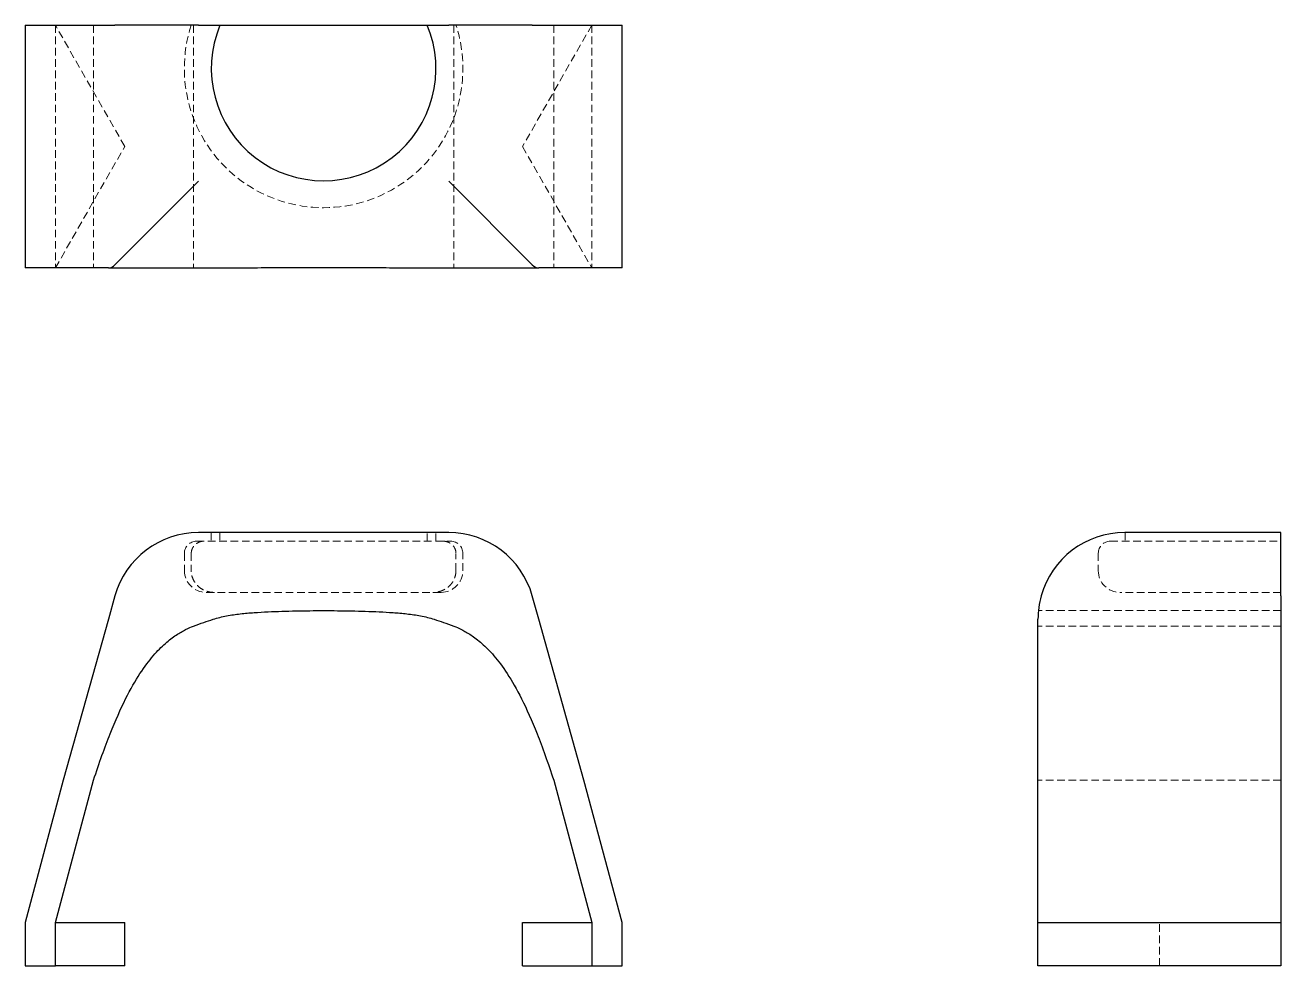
# Model space of a CAD drawing. Header units: millimetres. Extents: x 33 to 243, y 21 to 178.
import ezdxf

# ---------------------------------------------------------------- set-up
doc = ezdxf.new("R2010")
doc.units = ezdxf.units.MM
doc.linetypes.add('HIDDEN', pattern=[1.905, 1.27, -0.635])

msp = doc.modelspace()

# ---------------------------------------------------------------- linework, layer by layer
at = {"color": 7, "linetype": 'Continuous', "lineweight": 25}
for p, q in [((33, 178.35), (33, 137.65)), ((33, 178.35), (39.4, 178.35)), ((39.4, 178.35), (48.05, 178.35)), ((62.04, 178.35), (48.05, 178.35)), ((62.04, 178.35), (65.64, 178.35)), ((65.64, 178.35), (100.36, 178.35)), ((100.36, 178.35), (103.96, 178.35)), ((117.95, 178.35), (103.96, 178.35)), ((117.95, 178.35), (126.6, 178.35)), ((126.6, 178.35), (133, 178.35)), ((133, 137.65), (133, 178.35)), ((48.05, 138.19), (62.04, 152.19)), ((103.96, 152.19), (117.95, 138.19)), ((39.4, 137.65), (33, 137.65)), ((46.95, 137.65), (39.4, 137.65)), ((46.95, 137.65), (64.5, 137.65)), ((101.5, 137.65), (119.05, 137.65)), ((126.6, 137.65), (119.05, 137.65)), ((133, 137.65), (126.6, 137.65)), ((103.96, 93.31), (62.04, 93.31)), ((243.35, 93.31), (217.19, 93.31)), ((243.35, 82.7), (243.35, 93.31)), ((48.05, 82.7), (46.95, 78.78)), ((119.05, 78.78), (117.95, 82.7)), ((243.35, 82.7), (243.35, 51.82)), ((46.95, 78.78), (39.4, 51.82)), ((126.6, 51.82), (119.05, 78.78)), ((202.65, 51.82), (202.65, 78.78)), ((39.4, 51.82), (33, 27.96)), ((38.07, 27.96), (44.46, 51.82)), ((121.54, 51.82), (127.93, 27.96)), ((133, 27.96), (126.6, 51.82)), ((202.65, 27.96), (202.65, 51.82)), ((243.35, 51.82), (243.35, 27.96)), ((33, 27.96), (33, 20.69)), ((38.07, 20.69), (38.07, 27.96)), ((38.07, 27.96), (49.69, 27.96)), ((49.69, 20.69), (49.69, 27.96)), ((116.31, 20.69), (116.31, 27.96)), ((116.31, 27.96), (127.93, 27.96)), ((127.93, 27.96), (127.93, 20.69)), ((133, 20.69), (133, 27.96)), ((202.65, 27.96), (243.35, 27.96)), ((202.65, 20.69), (202.65, 27.96)), ((243.35, 27.96), (243.35, 20.69)), ((33, 20.69), (38.07, 20.69)), ((49.69, 20.69), (38.07, 20.69)), ((116.31, 20.69), (127.93, 20.69)), ((127.93, 20.69), (133, 20.69)), ((243.35, 20.69), (202.65, 20.69))]:
    msp.add_line(p, q, dxfattribs=at)
at = {"color": 7, "linetype": 'HIDDEN', "lineweight": 18}
for p, q in [((49.69, 158), (38.07, 178.35)), ((38.07, 178.35), (38.07, 137.65)), ((44.46, 178.35), (44.46, 137.65)), ((61.18, 178.35), (61.18, 137.65)), ((104.82, 178.35), (104.82, 137.65)), ((127.93, 178.35), (116.31, 158)), ((121.54, 178.35), (121.54, 137.65)), ((127.93, 178.35), (127.93, 137.65)), ((38.07, 137.65), (49.69, 158)), ((116.31, 158), (127.93, 137.65)), ((64.18, 93.31), (64.18, 91.86)), ((65.64, 93.31), (65.64, 91.86)), ((100.36, 91.86), (100.36, 93.31)), ((101.82, 91.86), (101.82, 93.31)), ((217.26, 93.31), (217.26, 91.86)), ((61.71, 91.86), (104.29, 91.86)), ((214.79, 91.86), (243.35, 91.86)), ((59.67, 89.82), (59.67, 86.92)), ((60.83, 89.82), (60.83, 86.92)), ((105.17, 86.92), (105.17, 89.82)), ((106.33, 86.92), (106.33, 89.82)), ((212.75, 89.82), (212.75, 86.92)), ((102.69, 83.28), (63.31, 83.28)), ((243.35, 83.28), (216.39, 83.28)), ((243.35, 80.23), (202.72, 80.23)), ((243.35, 77.61), (202.65, 77.61)), ((243.35, 51.82), (202.65, 51.82)), ((223, 20.69), (223, 27.96))]:
    msp.add_line(p, q, dxfattribs=at)
for centre, radius, start, end in [((83, 171.08), 23.33, 161.8488, 18.1512), ((61.71, 89.82), 2.03, 90, 180), ((104.29, 89.82), 2.03, 0, 90), ((214.79, 89.82), 2.03, 90, 180), ((63.31, 86.92), 3.63, 180, 270), ((102.69, 86.92), 3.63, 270, 0), ((216.39, 86.92), 3.63, 180, 270)]:
    msp.add_arc(centre, radius, start, end, dxfattribs=at)
at = {"color": 7, "linetype": 'Continuous', "lineweight": 25}
for centre, radius, start, end in [((83, 171.08), 18.82, 157.2879, 22.7121), ((62.04, 78.78), 14.53, 90, 164.3436), ((103.96, 78.78), 14.53, 15.6564, 90), ((217.19, 78.78), 14.53, 90, 164.3436), ((217.19, 78.78), 14.53, 164.3436, 180)]:
    msp.add_arc(centre, radius, start, end, dxfattribs=at)
for centre, start_param, end_param in [((46.95, 152.19), 3.141593, 3.414848), ((119.05, 152.19), 2.868337, 3.141593)]:
    msp.add_ellipse(centre, major_axis=(0, 14.53), ratio=0.280266, start_param=start_param, end_param=end_param, dxfattribs=at)
for points, knots in [([(64.5, 137.65), (65.24, 137.65), (65.99, 137.66), (67.51, 137.67), (68.28, 137.67), (69.82, 137.69), (70.59, 137.69), (72.14, 137.7), (72.92, 137.7), (75.24, 137.71), (76.79, 137.72), (79.9, 137.72), (81.45, 137.72), (83, 137.72)], [0, 0, 0, 0, 0.125, 0.125, 0.25, 0.25, 0.375, 0.375, 0.5, 0.5, 0.75, 0.75, 1, 1, 1, 1]), ([(83, 137.72), (84.55, 137.72), (86.1, 137.72), (89.21, 137.72), (90.76, 137.71), (93.09, 137.7), (93.86, 137.7), (95.41, 137.69), (96.18, 137.69), (97.72, 137.67), (98.49, 137.67), (100.01, 137.66), (100.76, 137.65), (101.5, 137.65)], [0, 0, 0, 0, 0.25, 0.25, 0.5, 0.5, 0.625, 0.625, 0.75, 0.75, 0.875, 0.875, 1, 1, 1, 1]), ([(64.5, 78.78), (65.24, 79.01), (65.99, 79.2), (67.51, 79.5), (68.28, 79.6), (69.82, 79.78), (70.59, 79.84), (72.14, 79.95), (72.92, 80), (75.24, 80.11), (76.79, 80.15), (79.9, 80.21), (81.45, 80.23), (83, 80.23)], [0, 0, 0, 0, 0.125, 0.125, 0.25, 0.25, 0.375, 0.375, 0.5, 0.5, 0.75, 0.75, 1, 1, 1, 1]), ([(83, 80.23), (84.55, 80.23), (86.1, 80.21), (89.21, 80.15), (90.76, 80.11), (93.09, 80), (93.86, 79.95), (95.41, 79.84), (96.18, 79.78), (97.72, 79.6), (98.49, 79.49), (100.01, 79.2), (100.76, 79.01), (101.5, 78.78)], [0, 0, 0, 0, 0.25, 0.25, 0.5, 0.5, 0.625, 0.625, 0.75, 0.75, 0.875, 0.875, 1, 1, 1, 1]), ([(61.18, 77.61), (61.8, 77.84), (62.37, 78.05), (63.46, 78.44), (63.97, 78.61), (64.5, 78.78)], [0, 0, 0, 0, 0.5, 0.5, 1, 1, 1, 1]), ([(101.5, 78.78), (102.03, 78.61), (102.54, 78.44), (103.63, 78.05), (104.2, 77.84), (104.82, 77.61)], [0, 0, 0, 0, 0.5, 0.5, 1, 1, 1, 1]), ([(44.46, 51.82), (45.42, 54.75), (46.35, 57.33), (48.14, 61.84), (49, 63.77), (50.67, 67.09), (51.47, 68.48), (53.01, 70.85), (53.75, 71.83), (55.17, 73.48), (55.85, 74.15), (57.14, 75.28), (57.74, 75.74), (58.88, 76.5), (59.4, 76.81), (60.36, 77.3), (60.79, 77.48), (61.18, 77.61)], [0, 0, 0, 0, 0.125, 0.125, 0.25, 0.25, 0.375, 0.375, 0.5, 0.5, 0.625, 0.625, 0.75, 0.75, 0.875, 0.875, 1, 1, 1, 1]), ([(104.82, 77.61), (105.21, 77.48), (105.64, 77.3), (106.6, 76.81), (107.12, 76.5), (108.26, 75.74), (108.86, 75.28), (110.15, 74.15), (110.83, 73.48), (112.25, 71.83), (112.99, 70.85), (114.53, 68.48), (115.33, 67.09), (117, 63.77), (117.86, 61.84), (119.65, 57.33), (120.58, 54.75), (121.54, 51.82)], [0, 0, 0, 0, 0.125, 0.125, 0.25, 0.25, 0.375, 0.375, 0.5, 0.5, 0.625, 0.625, 0.75, 0.75, 0.875, 0.875, 1, 1, 1, 1])]:
    msp.add_open_spline(points, degree=3, knots=knots, dxfattribs=at)
at = {"color": 7, "linetype": 'HIDDEN', "lineweight": 18}
for points, knots in [([(60.83, 89.82), (60.83, 89.96), (60.85, 90.1), (60.9, 90.36), (60.95, 90.5), (61.06, 90.75), (61.13, 90.86), (61.29, 91.09), (61.38, 91.19), (61.68, 91.47), (61.92, 91.61), (62.31, 91.76), (62.44, 91.8), (62.71, 91.85), (62.85, 91.86), (62.98, 91.86)], [0, 0, 0, 0, 0.125, 0.125, 0.25, 0.25, 0.375, 0.375, 0.5, 0.5, 0.75, 0.75, 0.875, 0.875, 1, 1, 1, 1]), ([(103.02, 91.86), (103.29, 91.86), (103.56, 91.81), (103.95, 91.66), (104.07, 91.6), (104.3, 91.46), (104.41, 91.38), (104.62, 91.19), (104.71, 91.09), (104.87, 90.87), (104.94, 90.75), (105.11, 90.37), (105.17, 90.1), (105.17, 89.82)], [0, 0, 0, 0, 0.25, 0.25, 0.375, 0.375, 0.5, 0.5, 0.625, 0.625, 0.75, 0.75, 1, 1, 1, 1]), ([(64.7, 83.28), (64.45, 83.28), (64.2, 83.3), (63.72, 83.39), (63.48, 83.46), (63.02, 83.63), (62.8, 83.73), (62.38, 83.99), (62.19, 84.14), (61.82, 84.47), (61.66, 84.65), (61.37, 85.04), (61.24, 85.26), (61.04, 85.71), (60.96, 85.94), (60.86, 86.42), (60.83, 86.67), (60.83, 86.92)], [0, 0, 0, 0, 0.125, 0.125, 0.25, 0.25, 0.375, 0.375, 0.5, 0.5, 0.625, 0.625, 0.75, 0.75, 0.875, 0.875, 1, 1, 1, 1]), ([(105.17, 86.92), (105.17, 86.67), (105.14, 86.43), (105.04, 85.95), (104.96, 85.71), (104.76, 85.26), (104.64, 85.05), (104.35, 84.65), (104.18, 84.47), (103.82, 84.14), (103.62, 83.99), (103.2, 83.74), (102.98, 83.63), (102.52, 83.46), (102.28, 83.39), (101.8, 83.3), (101.55, 83.28), (101.3, 83.28)], [0, 0, 0, 0, 0.125, 0.125, 0.25, 0.25, 0.375, 0.375, 0.5, 0.5, 0.625, 0.625, 0.75, 0.75, 0.875, 0.875, 1, 1, 1, 1])]:
    msp.add_open_spline(points, degree=3, knots=knots, dxfattribs=at)

doc.saveas('drawing.dxf')
